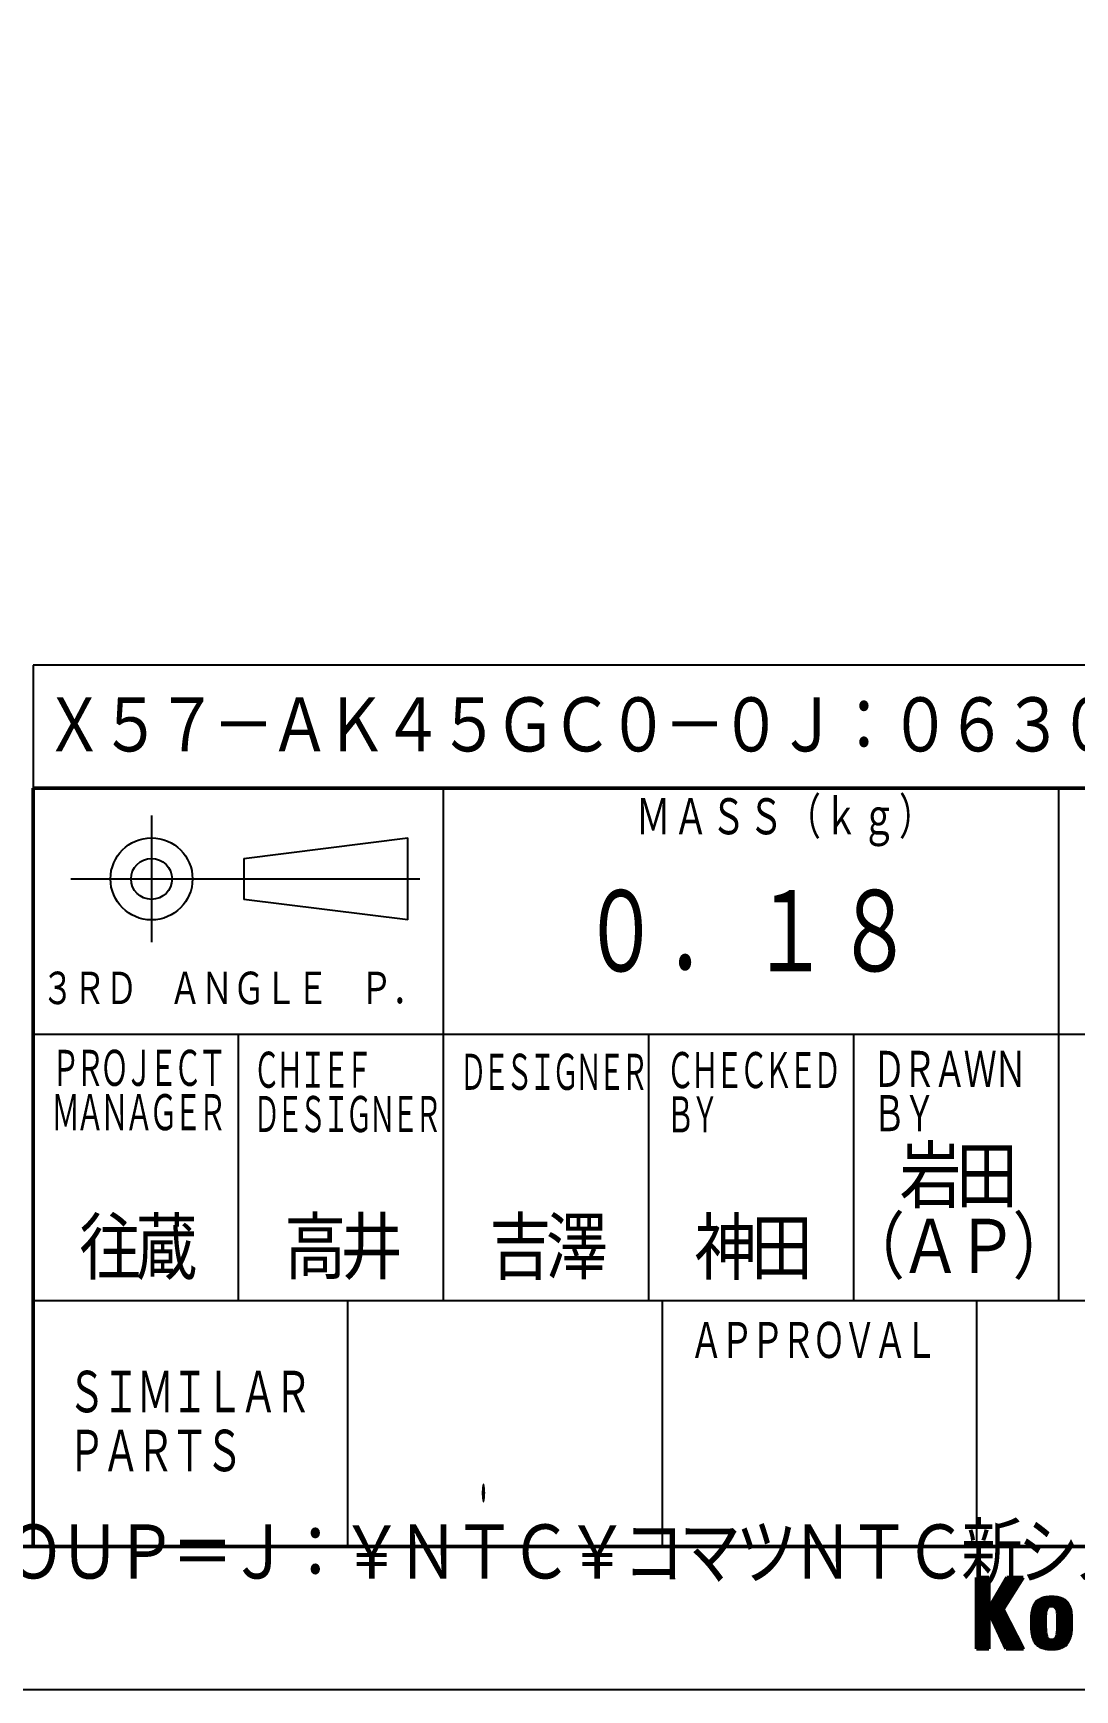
# Model space of a CAD drawing. Header units: millimetres. Extents: x -148 to 272, y -162 to 135.
# Drawn here: x 77 to 127.8, y -162 to -81.2 of the extents above; entities that cross this region are included whole.
import ezdxf

# ---------------------------------------------------------------- set-up
doc = ezdxf.new("R2010")
doc.units = ezdxf.units.MM
doc.header["$LTSCALE"] = 0.18229
for name, color, linetype in [('NoLayerName_001', 7, 'Continuous'), ('NoLayerName_002', 7, 'Continuous'), ('NoLayerName_003', 7, 'Continuous')]:
    doc.layers.add(name, color=color, linetype=linetype)
doc.styles.get("Standard").update_dxf_attribs({"font": 'txt', "bigfont": 'extfont2'})

msp = doc.modelspace()

# ---------------------------------------------------------------- linework, layer by layer
at = {"layer": 'NoLayerName_002', "color": 4, "linetype": 'Continuous', "lineweight": 25}
for p, q in [((230, -112), (77, -112)), ((77, -112), (77, -118)), ((97, -118), (97, -143)), ((127, -118), (127, -143)), ((82.771, -119.3412), (82.771, -125.5208)), ((87.271, -121.431), (95.271, -120.431)), ((95.271, -124.431), (95.271, -120.431)), ((87.271, -121.431), (87.271, -123.431)), ((78.829, -122.431), (95.853, -122.431)), ((95.271, -124.431), (87.271, -123.431)), ((77, -130), (265, -130)), ((87, -130), (87, -143)), ((107, -130), (107, -143)), ((117, -130), (117, -143)), ((77, -143), (265, -143)), ((92.333, -143), (92.333, -155)), ((107.667, -143), (107.667, -155)), ((123, -143), (123, -155))]:
    msp.add_line(p, q, dxfattribs=at)
at = {"layer": 'NoLayerName_002', "color": 4, "linetype": 'Continuous', "lineweight": 50}
for p, q in [((77, -118), (265, -118)), ((77, -118), (77, -143)), ((77, -155), (77, -143)), ((265, -155), (-133, -155)), ((123, -156.52), (123, -160)), ((123.6, -156.52), (123, -156.52)), ((123.15, -156.52), (123.15, -160)), ((123.3, -156.52), (123.3, -160)), ((123.45, -156.52), (123.45, -160)), ((123.6, -160), (123.6, -156.52)), ((124.4777, -156.52), (123.6, -158.0193)), ((125.28, -156.52), (124.3052, -158.0677)), ((124.35, -157.9966), (124.35, -156.7381)), ((125.28, -156.52), (124.4777, -156.52)), ((124.5, -157.7585), (124.5, -156.52)), ((124.65, -157.5203), (124.65, -156.52)), ((124.8, -157.2821), (124.8, -156.52)), ((124.95, -157.044), (124.95, -156.52)), ((125.1, -156.8058), (125.1, -156.52)), ((123.9, -158.8183), (123.9, -157.5068)), ((124.05, -159.1411), (124.05, -157.2697)), ((124.2, -159.464), (124.2, -156.9943)), ((126.15, -157.567), (126.15, -159.911)), ((126.3, -157.5149), (126.3, -159.9644)), ((126.45, -157.9746), (126.45, -157.489)), ((126.5349, -157.48), (126.7762, -157.48)), ((126.6, -157.9), (126.6, -157.48)), ((126.75, -157.9037), (126.75, -157.48)), ((126.9, -158.0272), (126.9, -157.4938)), ((127.05, -157.5258), (127.05, -159.9644)), ((127.2, -157.5838), (127.2, -159.8986)), ((123.6, -158.1725), (124.449, -160)), ((123.75, -158.4954), (123.75, -157.7631)), ((124.3052, -158.0677), (125.2854, -160)), ((124.35, -159.7869), (124.35, -158.156)), ((125.7, -158.3671), (125.7, -159.0608)), ((125.85, -157.8271), (125.85, -159.6453)), ((126, -157.6598), (126, -159.8198)), ((126.3522, -158.3696), (126.3522, -158.993)), ((126.7247, -157.9), (126.5936, -157.9)), ((126.9654, -158.4348), (126.9654, -158.9173)), ((127.35, -157.6956), (127.35, -159.7902)), ((127.5, -157.8931), (127.5, -159.5822)), ((127.6176, -158.4192), (127.6176, -159.0216)), ((124.5, -160), (124.5, -158.4517)), ((124.65, -160), (124.65, -158.7474)), ((124.8, -160), (124.8, -159.0431)), ((123.6, -160), (123, -160)), ((124.449, -160), (125.2854, -160)), ((124.95, -160), (124.95, -159.3388)), ((125.1, -160), (125.1, -159.6346)), ((125.25, -160), (125.25, -159.9303)), ((126.45, -159.493), (126.45, -159.991)), ((126.5349, -160), (126.7827, -160)), ((126.6, -159.5771), (126.6, -160)), ((126.6327, -159.58), (126.6914, -159.58)), ((126.75, -159.5697), (126.75, -160)), ((126.9, -159.4202), (126.9, -159.987))]:
    msp.add_line(p, q, dxfattribs=at)
at = {"layer": 'NoLayerName_002', "color": 4, "linetype": 'Continuous', "lineweight": 25}
msp.add_lwpolyline([(-148, 135), (272, 135), (272, -162), (-148, -162)], close=True, dxfattribs=at)
for radius in [2, 1]:
    msp.add_circle((82.771, -122.431), radius, dxfattribs=at)
at = {"layer": 'NoLayerName_002', "color": 4, "linetype": 'Continuous', "lineweight": 50}
for centre, start, end in [((126.5936, -157.9652), 90, 101.534485), ((126.7247, -157.9652), 79.668543, 90)]:
    msp.add_arc(centre, 0.0652, start, end, dxfattribs=at)
for points, knots in [([(125.7, -158.3671), (125.7043, -158.3279), (125.7124, -158.2402), (125.7419, -158.0764), (125.7946, -157.9148), (125.8904, -157.7602), (126.0075, -157.6439), (126.1657, -157.5525), (126.3446, -157.498), (126.4697, -157.4887), (126.5349, -157.48)], [0, 0, 0, 0, 0.1181274, 0.2639749, 0.4991469, 0.6222131, 0.8066972, 0.9879241, 1.1653552, 1.3627618, 1.3627618, 1.3627618, 1.3627618]), ([(127.6176, -158.4192), (127.6133, -158.3714), (127.6052, -158.2528), (127.5763, -158.0948), (127.5303, -157.9505), (127.4791, -157.8513), (127.4257, -157.7646), (127.3495, -157.6956), (127.2723, -157.6228), (127.1733, -157.5675), (127.0752, -157.5334), (126.982, -157.5041), (126.8829, -157.4914), (126.8153, -157.4843), (126.7762, -157.48)], [0, 0, 0, 0, 0.1440867, 0.3564438, 0.4801995, 0.5968775, 0.6909463, 0.7831883, 0.9034572, 1.0086293, 1.1200858, 1.2150548, 1.3008448, 1.4189723, 1.4189723, 1.4189723, 1.4189723]), ([(126.3522, -158.3696), (126.3566, -158.3174), (126.361, -158.2231), (126.3834, -158.0981), (126.4239, -158.0116), (126.4684, -157.9461), (126.5249, -157.9127), (126.5653, -157.9052), (126.5806, -157.9013)], [0, 0, 0, 0, 0.15708253, 0.28372652, 0.37711447, 0.44233944, 0.51840418, 0.56556501, 0.56556501, 0.56556501, 0.56556501]), ([(126.9654, -158.4348), (126.961, -158.3696), (126.9575, -158.2556), (126.9347, -158.1097), (126.8914, -157.9977), (126.8329, -157.9379), (126.777, -157.9087), (126.7513, -157.9048), (126.7364, -157.9011)], [0, 0, 0, 0, 0.19610927, 0.34195674, 0.44130446, 0.55199491, 0.58294379, 0.6290398, 0.6290398, 0.6290398, 0.6290398]), ([(125.7, -159.0608), (125.7043, -159.1042), (125.7121, -159.2006), (125.7364, -159.3457), (125.7752, -159.496), (125.8321, -159.6249), (125.914, -159.7369), (126.003, -159.8299), (126.1092, -159.8947), (126.2196, -159.9406), (126.3201, -159.9724), (126.4302, -159.9896), (126.4957, -159.9957), (126.5349, -160)], [0, 0, 0, 0, 0.1311006, 0.2897998, 0.440817, 0.5962074, 0.7084247, 0.856012, 0.9790782, 1.0784259, 1.2146197, 1.2939693, 1.4120967, 1.4120967, 1.4120967, 1.4120967]), ([(126.3522, -158.993), (126.3566, -159.0582), (126.3595, -159.1769), (126.3861, -159.3243), (126.4107, -159.4324), (126.4505, -159.4977), (126.4944, -159.5441), (126.5556, -159.5746), (126.6045, -159.5757), (126.6327, -159.58)], [0, 0, 0, 0, 0.19610927, 0.35480848, 0.44977747, 0.5258422, 0.58118743, 0.63952642, 0.72531647, 0.72531647, 0.72531647, 0.72531647]), ([(126.9654, -158.9147), (126.961, -158.9973), (126.9557, -159.1409), (126.939, -159.3235), (126.8935, -159.4392), (126.8547, -159.5153), (126.7857, -159.5674), (126.7262, -159.5713), (126.6914, -159.58)], [0, 0, 0, 0, 0.24819795, 0.43268203, 0.54413851, 0.62020324, 0.68542822, 0.793, 0.793, 0.793, 0.793]), ([(127.6176, -159.0216), (127.6133, -159.0695), (127.6053, -159.1743), (127.5835, -159.328), (127.542, -159.4761), (127.4923, -159.6114), (127.4107, -159.7305), (127.3004, -159.8426), (127.1804, -159.9148), (127.0826, -159.9429), (127.0019, -159.9717), (126.9051, -159.9878), (126.8219, -159.9957), (126.7827, -160)], [0, 0, 0, 0, 0.1440867, 0.3156668, 0.4644026, 0.6049015, 0.7460047, 0.893592, 1.0748188, 1.1573226, 1.1985745, 1.3316079, 1.4497353, 1.4497353, 1.4497353, 1.4497353])]:
    msp.add_open_spline(points, degree=3, knots=knots, dxfattribs=at)

# ---------------------------------------------------------------- texts
at = {"layer": 'NoLayerName_001', "color": 4, "lineweight": 25, "line_spacing_factor": 0.6}
for s, insert, char_height, width, attachment_point in [('\\A1;\\W0.912871;\\T0.912871;Ｘ５７－ＡＫ４５ＧＣ０－０Ｊ：０６３０：ＦＩＸＴＵＲＥ\u3000Ａ．', (77.5, -115), 3, 104.751939, 4), ('\\A1;\\W0.769801;\\T1.082531;０．１８', (112, -125.1202), 4.5, 19.125, 5)]:
    msp.add_mtext(s, dxfattribs=dict(at, insert=insert, char_height=char_height, width=width, attachment_point=attachment_point))
at = {"layer": 'NoLayerName_001', "color": 254, "lineweight": 50, "char_height": 3, "attachment_point": 8, "line_spacing_factor": 0.6}
for s, insert, width in [('\\A1;\\W0.912871;\\T0.912871;岩田', (122, -138.5), 6.983463), ('\\A1;\\W0.912871;\\T0.912871;往蔵', (82, -142), 6.983463), ('\\A1;\\W0.912871;\\T0.912871;高井', (92, -142), 6.983463), ('\\A1;\\W0.912871;\\T0.912871;吉澤', (102, -142), 6.983463), ('\\A1;\\W0.912871;\\T0.912871;神田', (112, -142), 6.983463), ('\\A1;\\W0.912871;\\T0.912871;（ＡＰ）', (122, -142), 13.966925)]:
    msp.add_mtext(s, dxfattribs=dict(at, insert=insert, width=width))
at = {"layer": 'NoLayerName_002', "color": 4, "lineweight": 25, "attachment_point": 7, "line_spacing_factor": 0.6}
for s, insert, char_height, width in [('\\A1;\\W0.769800;\\T1.082533;ＭＡＳＳ（ｋｇ）', (106.3839, -120.8546), 2, 17), ('\\A1;\\W0.792304;\\T0.990384;３ＲＤ\u3000ＡＮＧＬＥ\u3000Ｐ．', (77.413, -128.7156), 1.8, 21.820047), ('\\A1;\\W0.637576;\\T0.796971;ＰＲＯＪＥＣＴ', (77.8832, -132.7236), 2, 11.380728), ('\\A1;\\W0.601930;\\T0.752414;ＣＨＩＥＦ\u3000\u3000\u3000', (87.7282, -132.8157), 2, 12.279363), ('\\A1;\\W0.601930;\\T0.752407;ＤＥＳＩＧＮＥＲ', (97.7962, -132.9157), 2, 12.279363), ('\\A1;\\W0.637576;\\T0.796970;ＣＨＥＣＫＥＤ', (107.8602, -132.8329), 2, 11.38074), ('\\A1;\\W0.733235;\\T0.916544;ＤＲＡＷＮ', (117.9348, -132.7752), 2, 9.348744), ('\\A1;\\W0.637576;\\T0.796971;ＭＡＮＡＧＥＲ', (77.8832, -134.8836), 2, 11.380728), ('\\A1;\\W0.601930;\\T0.752414;ＤＥＳＩＧＮＥＲ', (87.7282, -134.9757), 2, 12.279363), ('\\A1;\\W0.637576;\\T0.796970;ＢＹ', (107.8602, -134.9929), 2, 3.25164), ('\\A1;\\W0.733235;\\T0.916544;ＢＹ', (117.9348, -134.9352), 2, 3.739498), ('\\A1;\\W0.737210;\\T0.921514;ＡＰＰＲＯＶＡＬ', (109.0148, -146), 2, 15.039092), ('\\A1;\\W0.728165;\\T0.910204;ＳＩＭＩＬＡＲ', (78.6843, -148.6765), 2.3, 14.947412), ('\\A1;\\W0.728165;\\T0.910204;ＰＡＲＴＳ', (78.6843, -151.5515), 2.3, 10.676723)]:
    msp.add_mtext(s, dxfattribs=dict(at, insert=insert, char_height=char_height, width=width))
at = {"layer": 'NoLayerName_002', "color": 4, "lineweight": 25, "insert": (98.7031, -153.3676), "char_height": 5, "attachment_point": 7, "line_spacing_factor": 0.6}
msp.add_mtext('\\A1;\\W0.193347;\\T0.750000;．', dxfattribs=at)
at = {"layer": 'NoLayerName_003', "color": 3, "lineweight": 50, "insert": (257, -157), "char_height": 3, "width": 237.437729, "attachment_point": 9, "line_spacing_factor": 0.6}
msp.add_mtext('\\A1;\\W0.912871;\\T0.912871;ＧＲＯＵＰ＝Ｊ：￥ＮＴＣ￥コマツＮＴＣ新システム＿ＧＤＭＳ￥ＮＴＣ新図枠（ＫＥＳ準拠）\u3000ＤＷＧ＝統一図枠Ａ３\u3000ＤＡＴＥ＝１７／１０／２０', dxfattribs=at)

doc.saveas('drawing.dxf')
